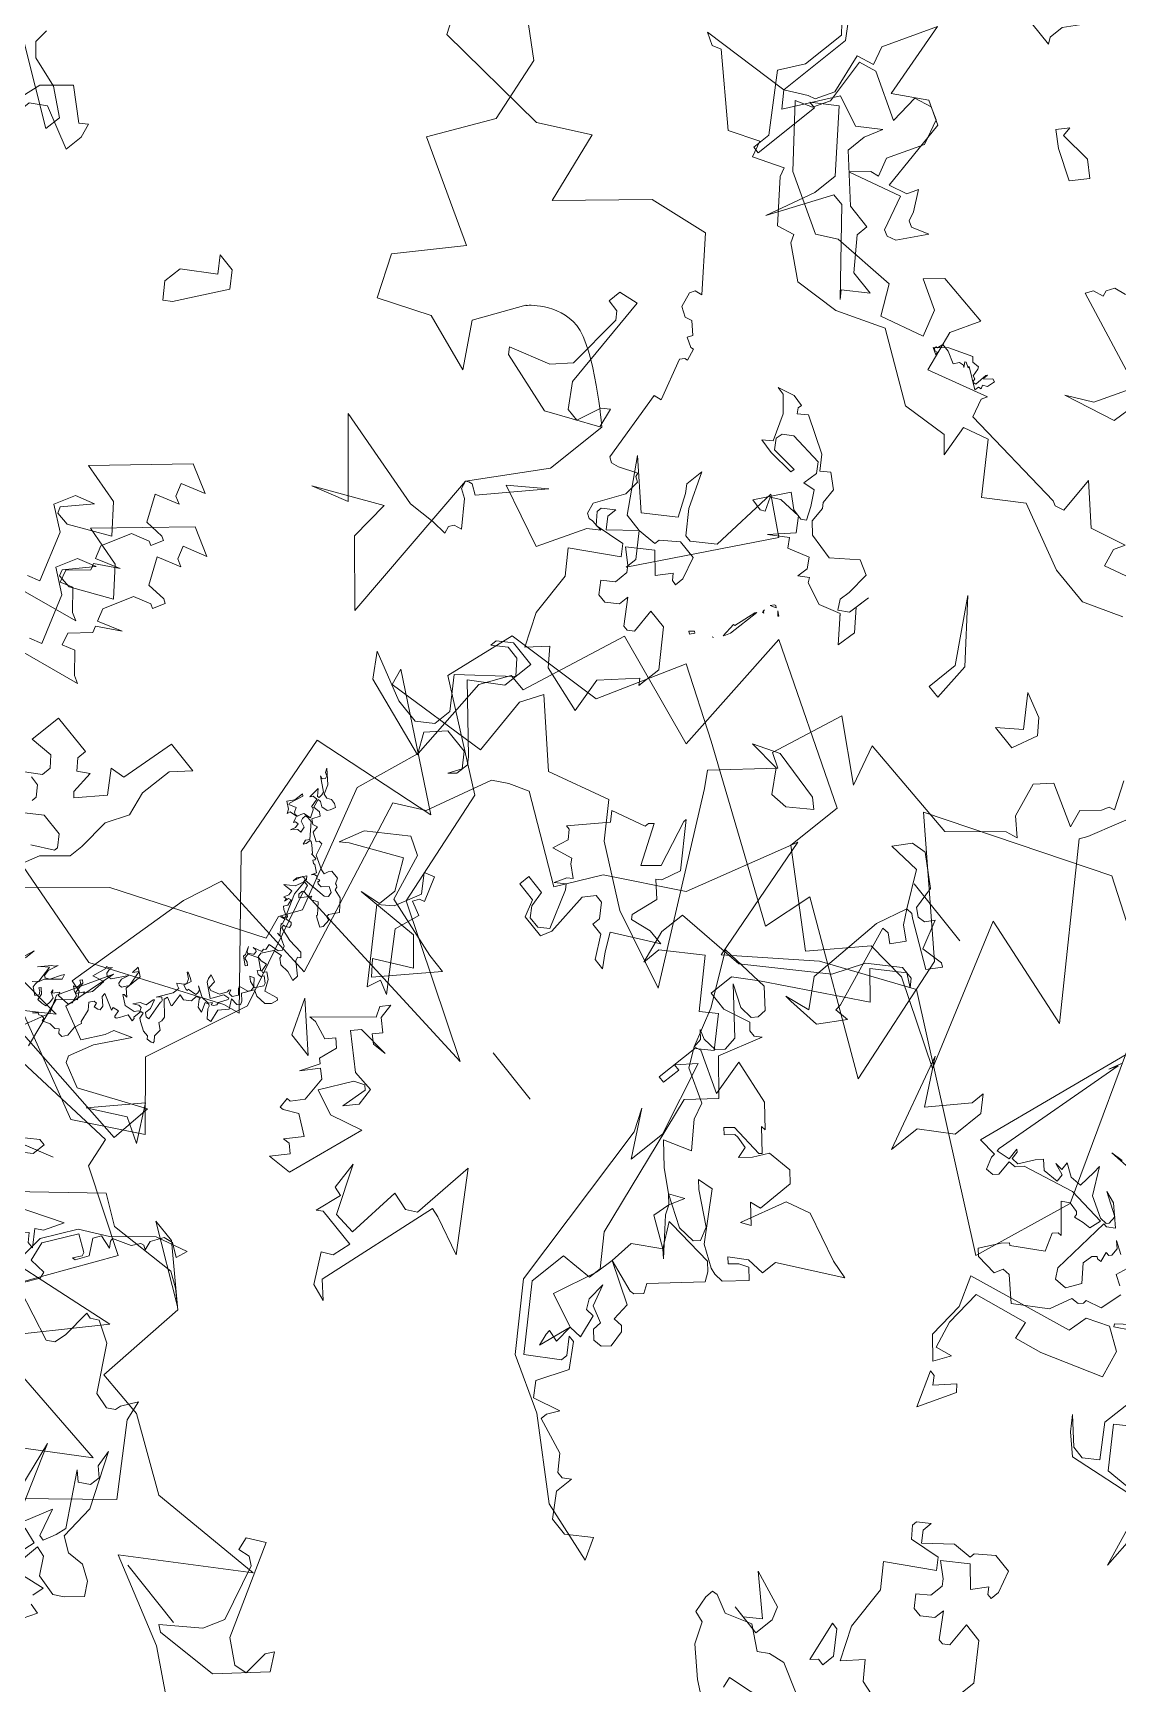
# Model space of a CAD drawing. Header units: metres. Extents: x -71 to 881, y -503 to 661.
# Drawn here: x 152.05 to 155.35, y -225.31 to -220.29 of the extents above; entities that cross this region are included whole.
import ezdxf

# ---------------------------------------------------------------- set-up
doc = ezdxf.new("R2010")
doc.units = ezdxf.units.M
doc.layers.add('ARBRE', color=100, linetype='Continuous', lineweight=13, true_color=0x00ff3f)

# ---------------------------------------------------------------- blocks, each defined once
blk = doc.blocks.new('WMF2', base_point=(0, 0.01))
at = {"color": 251, "lineweight": 0, "true_color": 0x636466}
for points in [[(107.36, -202.17), (106.64, -204.2), (107.63, -204.27)], [(108.14, -204.87), (108.06, -205.98), (111.91, -204.61)], [(112.93, -205.76), (117.77, -214.23), (115.81, -208.91), (110.13, -215.92), (115.04, -221.02), (115.66, -222.79), (116.35, -221.31), (116.39, -220.76), (116.99, -220.25), (118.51, -220.38), (121.42, -223.82), (123.45, -224.55), (124.06, -224.04), (124.6, -224.1), (124.28, -221.43), (124.37, -220.32), (124.97, -219.82), (134.84, -221.76)], [(162.76, -199.86), (152.65, -183.05), (154.26, -173.69), (175.85, -184.22), (183.13, -179.1), (188.97, -172.64), (192.5, -184.13), (195.26, -173.72), (200.97, -168.92), (202.85, -164.87), (210.8, -168.41), (212.43, -167.44), (213.62, -166.42), (215.13, -160.27), (217.5, -158.38), (210.72, -142.97), (221.5, -142.28), (222.26, -138.6), (222.84, -126.51), (221.75, -126.41), (221.24, -125.83), (222.46, -124.38), (220.76, -119.93)], [(216.01, -113.25), (211.75, -115.52), (215.09, -113.71)], [(212.64, -105.02), (197.13, -110.25), (202.88, -101.16), (188.84, -101.73), (195.03, -95.86)], [(62.22, -27.79), (49.27, -24.43), (44.16, -28.75), (49.49, -33.04), (47.38, -42.86), (52.22, -53.02), (31.88, -54.47), (45.91, -59.56), (49.4, -70.11), (59.14, -74.81), (58.34, -81.44), (49.36, -83.76), (46.84, -91.88), (40.14, -89.34), (24.4, -82.93), (24.01, -87.6), (8.81, -80.93), (12.69, -92.64), (23.58, -100.08), (8.83, -109.56), (3.27, -107.44)], [(175.39, -210.16), (176.98, -204.42), (177.29, -203.7), (165.65, -192.21), (176.34, -193.26), (169.52, -180.97), (177.55, -183.87), (181.35, -183.49), (184.59, -178.67), (192.69, -183.49), (192.69, -188.7), (207.51, -193.95), (205.44, -181.84), (216.23, -183.49), (218.11, -173.58), (219.76, -173.52), (220.92, -170.8), (219.49, -162.84), (220.49, -156.77), (215.08, -146.26), (215.94, -144.26), (215.12, -142.21), (227.2, -134.24), (237.13, -121.84), (221.43, -123.58), (227.53, -117.47), (210.08, -120.09), (209.21, -117.47), (201.41, -114.58), (204.04, -108.47), (206.64, -102.36)], [(75.41, -35.48), (59.11, -34.32), (48.77, -41.31), (47.36, -41.88), (58.37, -50.92), (61.87, -62.25), (50.47, -66), (62.16, -71.92), (61.59, -70.48), (52.23, -72.98), (53.36, -78.3), (52.54, -80.39), (46.99, -76.49), (41.75, -79.1), (39.13, -76.49), (33.51, -73.76), (26.05, -72.12), (37.25, -86.3), (38.33, -87.51), (34.61, -92.45), (35.99, -92.94), (34.69, -99.75), (29.28, -96.73), (30.97, -100.19), (21.09, -100.49), (17.67, -104.7), (16.66, -105.12), (18.28, -106.23), (19.48, -109.18), (18.41, -110.67), (14.49, -109.41), (15.1, -110.95), (13.93, -112.47), (13.73, -113.15), (13.23, -113.37), (14.72, -115.61)], [(40.51, -137.9), (50.45, -139.73), (50.16, -140.44), (49.24, -140.81), (49.44, -141.32), (49.15, -142.04), (48.13, -142.44)], [(90.01, -206.45), (97.85, -210.62), (106.23, -212.96), (97.57, -221.28), (108.11, -219.06), (114.95, -222), (119.42, -221.88), (119.84, -230.55), (121.43, -231.58), (122.86, -232.19), (129.04, -230.77), (131.8, -232.03), (142.53, -219.05)], [(57.77, -28.84), (58.63, -30.3), (56.93, -35.37), (57.37, -30.33), (54.22, -29.5), (53.25, -31.47), (53.04, -32.3), (51.55, -33.16), (53.17, -30.11), (53.78, -27.79), (53.47, -27.25), (51.12, -26.63), (45.81, -30.31), (45.66, -26.44), (59.37, -25.77), (58.42, -26.33), (57.77, -28.84), (57.77, -28.84)], [(57.77, -59.77), (57.34, -59.74), (56.99, -59.99), (56.55, -59.99), (56.22, -59.81), (56.35, -59.33), (56.48, -59.08), (57.01, -58.91), (57.45, -59.12), (57.71, -59.07), (57.42, -58.35), (56.8, -58.47), (56.47, -58.28), (56.73, -57.56), (56.31, -57.33), (55.87, -57.53), (55.75, -56.92), (54.93, -56.6), (54.8, -56.85), (54.47, -56.9), (54, -55.88), (52.71, -55.43), (52.29, -55.4), (52.19, -55.8), (52.04, -56.06), (51.25, -56.07), (50.96, -55.61), (50.83, -55.62), (50.67, -55.53), (50.58, -55.28), (49.76, -55.18), (48.77, -54.33), (49.22, -53.47), (49.17, -53.21), (48.84, -53.17), (48.7, -52.42), (48.83, -52.17), (49.57, -52.45), (49.82, -52.58), (49.78, -52.67), (50.67, -53.46), (51.2, -53.08), (51.37, -53.18), (51.41, -53.31), (52.03, -52.33), (52.28, -52.54), (52.29, -52.9), (52.25, -52.99), (52.13, -53.02), (52.29, -53.33), (52.38, -53.6), (52.8, -53.6), (52.54, -52.26), (51.6, -50.66), (51.34, -50.52), (51.27, -50.28), (50.74, -50.44), (50.57, -50.33), (50.48, -50.06), (50.84, -49.82), (50.98, -49.78), (50.89, -49.52), (49.55, -49.37), (48.16, -49.5), (47.78, -49.18), (48, -48.98), (47.85, -48.67), (46.68, -47.94), (46.65, -47.37), (47.56, -47.53), (48.39, -47.43), (48.9, -47.71), (48.98, -47.97), (49.76, -47.72), (50.3, -46.68), (50.19, -46.3), (49.75, -46.27), (49.22, -46.45), (49.02, -45.79), (48.86, -45.72), (48.68, -46.06), (48.07, -45.73), (47.44, -44.86), (46.32, -45.35), (46.14, -45.25), (46.23, -44.64), (46.6, -44.17), (47.56, -44.03), (48.1, -44.22), (48.58, -43.15), (48.01, -42.73), (47.85, -42.43), (48.07, -42.2), (48.76, -42.13), (48.17, -41.4), (48.71, -40.58), (48.32, -39.48), (48.7, -39.37), (49.37, -39.95), (49.47, -40.2), (49.63, -40.29), (49.94, -40.13), (49.49, -39.35), (50.01, -39.4), (50.51, -39.88), (50.54, -40.02), (50.86, -39.85), (50.83, -39.28), (51.31, -38.78), (51.84, -38.83), (51.55, -37.7), (51.59, -37.62), (52.39, -37.81), (52.44, -37.5), (51.18, -36.52), (51.08, -36.13), (51.12, -35.83), (50.51, -35.51), (50.45, -34.8), (50.07, -34.49), (50.03, -34.34), (50.2, -34.23), (50.61, -34.11), (50.82, -34.33), (51.37, -34.3), (52.2, -34.62), (52.47, -34.77), (52.63, -35.28), (52.87, -35.21), (52.86, -34.42), (52.76, -34.37), (52.7, -34.11), (53.34, -34.14), (53.62, -33.41), (53.77, -33.15), (53.9, -33.1), (53.97, -33.15), (54.13, -33.69), (54.66, -33.51), (54.57, -33.25), (56.09, -33.72), (56.03, -33.37), (55.31, -32.87), (55.2, -32.49), (55.39, -32.36), (55.77, -32.24), (55.88, -32.62), (56.15, -32.56), (56.36, -32.12), (55.85, -31.63), (55.46, -30.55), (55.3, -30.46), (55.43, -29.76), (55.24, -28.88), (55.5, -28.39), (55.87, -28.34), (56.16, -28.62), (56.42, -28.33), (56.99, -28.28), (57.65, -27.88), (57.72, -28.12), (58.03, -28.17), (58.25, -27.98), (58.41, -28.05), (58.73, -27.66)], [(63.15, -29.91), (62.91, -31.2), (62.89, -30.2)], [(60.91, -29.37), (60.7, -29.58), (60.56, -29.85), (60.92, -31.25), (60.95, -31.35), (61.49, -30.77), (61.62, -30.52), (60.95, -31.58), (60.73, -31.77), (60.58, -32.05), (60.79, -31.06), (60.63, -30.55), (60.45, -30.45), (60.1, -30.71), (59.75, -31.73), (59.62, -31.98), (59.42, -31.56), (60.41, -30.31), (60.57, -29.63), (60.56, -29.41), (60.48, -29.15), (59.78, -28.78), (59.61, -29.12), (59.81, -29.35), (60.09, -29.48), (59.99, -29.66), (59.52, -29.31), (59.36, -28.78), (58.88, -28.85), (58.48, -28.96), (58.53, -29.53), (58.63, -29.93), (59.11, -30.07), (59.2, -30.34), (58.98, -30.11), (58.66, -30.69), (58.5, -30.4), (57.42, -30.59), (57.23, -30.94), (57.5, -31.63), (57.97, -31.77), (58.34, -31.96), (58.03, -32.11), (58.06, -32.48), (58.09, -32.59), (58.37, -32.72), (58.26, -32.91), (58, -32.77), (57.77, -31.77), (57.68, -31.73), (57.33, -32.4), (57.28, -32.27), (56.9, -32.97), (56.98, -34.3), (57.97, -33.85), (57.74, -35.15), (57.85, -35.31), (57.61, -35.42), (57.47, -35.67), (57.52, -35.37), (57.39, -34.96), (57.14, -34.83), (56.74, -34.96), (56.01, -36.34), (56.16, -35.64), (56.04, -35.25), (55.87, -35.15), (55.61, -35.22), (55.28, -35.83), (55.72, -37.28), (56, -36.77), (56.07, -37.45), (55.3, -37.06), (55.27, -35.48), (54.61, -35.03), (54.96, -35), (55.02, -34.9), (54.16, -34.45), (53.24, -34.74), (53.05, -35.07), (52.92, -35.12), (53.11, -35.44), (53.43, -35.41), (53.84, -35.06), (53.53, -35.66), (53.04, -35.95), (52.98, -36.7), (52.93, -36.78), (52.55, -36.04), (52.54, -35.47), (52.19, -35.28), (51.91, -35.35), (52.44, -37.08), (52.39, -37.16), (52.45, -37.28), (52.71, -37.43), (52.87, -37.29), (53.01, -37.03), (52.38, -38.45), (52.36, -39.1), (52.67, -39.15), (52.85, -39.25), (52.39, -39.66), (52.26, -39.92), (52.49, -40.27), (53.02, -40.55), (52.98, -40.64), (52.41, -40.45), (52.16, -40.32), (52.31, -39.62), (51.9, -39.53), (51.76, -39.57), (51.81, -39.69), (51.02, -39.94), (51.02, -40.16), (51.11, -40.42), (51.46, -40.59), (50.47, -40.19), (49.85, -40.29), (49.72, -40.33), (49.57, -40.61), (49.49, -40.55), (49.46, -40.43), (49.28, -40.54), (49.15, -40.81), (49.22, -41.05), (48.9, -41.88), (48.95, -42.01), (49.46, -41.85), (49.82, -40.94), (49.95, -40.7), (51.24, -41.37), (51.43, -41.67), (51.53, -42.07), (50.86, -41.92), (50.77, -41.24), (50.48, -41.18), (49.74, -41.56), (49.46, -42.27), (49.5, -42.42), (49.41, -42.59), (49.24, -42.27), (48.89, -42.32), (48.63, -42.83), (49.09, -43.19), (49.12, -43.32), (49.21, -43.37), (48.38, -43.7), (48.25, -43.95), (48.36, -44.36), (48.89, -44.41), (49.31, -44.64), (48.96, -44.87), (48.46, -44.41), (48.27, -44.32), (47.88, -45.08), (47.97, -45.33), (48.55, -45.65), (48.68, -45.4), (48.96, -45.31), (49.3, -45.49), (49.06, -45.7), (50.1, -46.26), (50.9, -45.79), (50.93, -45.72), (50.82, -45.31), (50.42, -45.22), (50.17, -45.09), (50.28, -44.9), (51.03, -45.31), (51.03, -45.54), (51.44, -46.19), (51.18, -45.85), (51.02, -45.76), (50.63, -46.1), (50.58, -46.17), (50.67, -46.44), (50.83, -46.52), (51.09, -46.45), (50.35, -46.83), (50.42, -47.09), (50.26, -47.21), (50.42, -47.72), (49.49, -48.01), (49.31, -48.35), (49.49, -48.67), (50.03, -48.84), (50.3, -48.99), (50.77, -48.92), (50.44, -48.95), (51.22, -49.71), (51.11, -49.74), (51.31, -50.19), (51.71, -50.04), (51.65, -50.13), (51.4, -50.23), (51.47, -50.48), (52.03, -50.67), (52.29, -50.82), (52.12, -51.17), (52.29, -51.69), (52.54, -51.59), (52.57, -51.17), (52.63, -51.43), (52.9, -51.36), (52.76, -51.82), (52.87, -52.23), (53.49, -52.1), (53.75, -52.03), (53.04, -52.74), (52.85, -53.52), (52.92, -53.78), (53.01, -53.82), (53.28, -53.74), (53.5, -52.87), (53.5, -53.31), (53.09, -54.09), (52.87, -53.87), (52.85, -53.74), (50.74, -54.16), (50.47, -54.45), (50.6, -54.86), (51.14, -55.04), (51.55, -54.48), (51.91, -54.45), (52.09, -54.54), (52.03, -54.61), (52.09, -54.76), (52.39, -54.6), (52.42, -54.73), (52.51, -54.77), (52.77, -54.69), (52.92, -54.44), (52.77, -54.92), (53.44, -55.27), (53.59, -55.23), (53.84, -55.36), (53.75, -55.52), (53.79, -55.66), (54.35, -55.63), (54.31, -55.72), (54.95, -56.16), (55.21, -56.29), (55.34, -56.28), (55.36, -55.82), (55.49, -55.58), (55.61, -55.96), (55.42, -56.31), (56.6, -57.37), (57.04, -57.37), (57.3, -57.31), (57.27, -56.95), (57.18, -56.7), (56.58, -56.58), (56.42, -56.07), (56.77, -56.03), (57.04, -55.74), (57.17, -55.49), (57.04, -55.96), (57.15, -56.34), (57.42, -56.28), (57.5, -56.1), (57.66, -56.41), (57.75, -56.66), (58.41, -56.45), (58.45, -56.16), (58.7, -56.5), (59.31, -56.82), (58.99, -57.43), (58.98, -58.29), (58.79, -58.19), (59.04, -56.9), (58.99, -56.77), (58.39, -57.11), (58.15, -56.74), (57.97, -56.66), (57.71, -56.74), (57.66, -57.05), (57.53, -57.31), (56.88, -57.52), (57.28, -58.16), (57.46, -58.26), (57.59, -58.22), (57.82, -59.01), (58.22, -58.91), (58.37, -58.64), (58.47, -59.68), (57.96, -59.2), (57.81, -59.24), (57.85, -59.58), (57.93, -59.84), (59.21, -60.53), (58.92, -60.47), (58.77, -60.73), (58.88, -60.98), (59.17, -61.05), (59.42, -61.39), (58.22, -60.54), (57.77, -59.77), (57.77, -59.77)], [(70.38, -36.78), (68.72, -38.1), (68.72, -38.45), (69.59, -39.32), (71.7, -39.32), (72.94, -38.1)], [(73.38, -39.32), (73.38, -39.76), (74.16, -40.55), (75.04, -40.55)], [(75.92, -40.2), (74.6, -41.44), (74.6, -42.32), (75.48, -43.11), (77.6, -42.67), (77.6, -45.66), (73.81, -45.66), (73.81, -44.79), (72.94, -44), (72.05, -44.79), (71.7, -42.67), (71.26, -42.32), (69.59, -44.79), (71.26, -46.54), (69.94, -46.89), (69.59, -52), (66.59, -52), (67.83, -50.32), (67.83, -47.34), (67.04, -45.22), (67.83, -43.11), (67.48, -40.2), (67.48, -38.89), (69.16, -36.78), (69.94, -33.86)], [(82.59, -63.67), (82.02, -62.61), (81.29, -62.4), (83.29, -61.31), (81.8, -59.17), (80.03, -59.45), (79.63, -59.31), (79.98, -58.16), (80.39, -58.29), (81.86, -57.49), (82.69, -54.71), (82.12, -53.66), (80.09, -54.82), (81.89, -53.24), (81.61, -52.7), (82.93, -50.96), (82.44, -49.93), (81.38, -50.49), (79.67, -49.09), (78.94, -48.87), (85.72, -46.19)], [(84.71, -48.03), (83.64, -48.6), (85.9, -52.66), (88.14, -53.77), (87.55, -55.72), (85.96, -56.58), (87.61, -54.06), (87.34, -53.53), (86.07, -53.59), (82.77, -55.98), (85.1, -58.01), (88.93, -58.28), (83.26, -65.56), (80.58, -64.76), (82.59, -63.67), (82.59, -63.67)], [(87.01, -67), (86.45, -65.93), (85.72, -65.71), (87.73, -64.61), (86.24, -62.48), (84.47, -62.76), (84.07, -62.63), (84.4, -61.49), (84.81, -61.62), (86.3, -60.82), (87.13, -58.03), (86.56, -56.98), (84.52, -58.13), (86.33, -56.54), (86.04, -56.01), (87.37, -54.28), (86.87, -53.24), (85.82, -53.82), (84.11, -52.42), (83.35, -52.19), (90.12, -49.5)], [(89.13, -51.34), (88.07, -51.91), (90.31, -55.97), (92.58, -57.08), (91.99, -59.05), (90.39, -59.91), (92.05, -57.37), (91.75, -56.85), (90.49, -56.9), (87.19, -59.31), (89.51, -61.33), (93.35, -61.59), (87.7, -68.89), (85.01, -68.09), (87.01, -67), (87.01, -67)], [(40.86, -56.38), (43.16, -58.19), (49.01, -56.98), (47.19, -57.59), (47.19, -59.3), (49.01, -61.74), (53.04, -58.82), (53.65, -58.19), (53.04, -60.53), (50.1, -63.43), (48.41, -62.83), (46.7, -58.82), (40.86, -58.19), (39.03, -58.19), (42.55, -52.98), (43.78, -54.06), (40.86, -56.38), (40.86, -56.38)], [(64.7, -71.27), (60.09, -70.06), (57.77, -70.06), (56.55, -71.27), (56.55, -72.98), (58.86, -75.3), (55.34, -79.44), (56.55, -80.53), (57.77, -80.53), (58.86, -79.44), (58.86, -80.05), (57.77, -81.14), (55.34, -81.14), (55.34, -78.22), (57.77, -75.92), (52.42, -71.77), (51.91, -71.27), (51.91, -70.06), (52.42, -69.46), (51.91, -70.67), (53.02, -71.77), (55.34, -71.77), (56.55, -70.06), (55.34, -68.37), (63.01, -69.46), (64.7, -71.27), (64.7, -71.27)], [(68.73, -71.99), (73.89, -76.06), (74.34, -79.76), (79.68, -75.87), (76.6, -77.49), (82.66, -82.33), (73, -81.67), (70.51, -82.25), (69.1, -82.43), (69.35, -83.04), (69.14, -83.51), (68.47, -83.79), (70.41, -85.67), (71.27, -86.04), (71.55, -86.71), (71.33, -86.9), (71, -87.03), (70.05, -86.62), (66.45, -92.02), (69.04, -89.28), (63.17, -87.99), (61.62, -92.45), (60.75, -93.34), (61.84, -93.29), (62.18, -93.16), (62.64, -93.37), (63.02, -94.3), (61.86, -97.06), (62.03, -98.49), (62.51, -98.7), (62.64, -99.03), (64.13, -98.04), (64.8, -97.78), (65.29, -97.98), (67.08, -104.41), (66.4, -104.68), (68.19, -108.14), (67.94, -108.55), (67.68, -108.66), (68.1, -109.68), (68.37, -109.56), (69.29, -109.9), (69.08, -110.38), (70.18, -111.12), (70.78, -110.87), (71.7, -111.21), (72.22, -112.5), (72.02, -112.99), (71.4, -113.23), (75.46, -116.88), (80.69, -115.04), (86.12, -108.09), (88.43, -114.47), (92.34, -111.31), (103.35, -109.97), (106.1, -114.07)], [(106.84, -120.37), (96.77, -114.54), (94.84, -108.74), (97.41, -102.93), (91.6, -101), (87.74, -99.72), (91.28, -94.1), (89.03, -90.71), (84.85, -93.45), (79.38, -92.64), (82.27, -96.02), (80.34, -100.54), (80.31, -100.55), (80.25, -100.64), (80.17, -100.76), (80.05, -100.9), (79.89, -101.09), (79.68, -101.28), (79.47, -101.5), (79.2, -101.73), (78.93, -101.95), (78.6, -102.17), (78.25, -102.36), (77.89, -102.55), (77.49, -102.7), (77.07, -102.81), (76.62, -102.9), (76.15, -102.93), (75.62, -102.89), (75.04, -102.76), (74.41, -102.57), (73.74, -102.32), (73.05, -102.03), (72.35, -101.7), (71.67, -101.35), (70.98, -101), (70.34, -100.64), (69.73, -100.29), (69.19, -99.97), (68.7, -99.67), (68.31, -99.43), (68.02, -99.24), (67.83, -99.11), (67.77, -99.08), (67.77, -93.28), (71.55, -86.71), (68.73, -71.99), (68.73, -71.99)], [(122.21, -79.14), (120.38, -81.45), (117.46, -79.74), (116.86, -80.36), (116.37, -79.14), (116.37, -77.44), (120.38, -78.53), (121.59, -77.44), (121.59, -75.13), (122.69, -75.13), (122.21, -79.14), (122.21, -79.14)], [(97.72, -81.01), (100.04, -76.4), (100.64, -75.79), (101.87, -77), (101.87, -78.71), (99.41, -81.01), (100.64, -82.24), (98.93, -82.24), (97.72, -81.01), (97.72, -81.01)], [(110.5, -210.3), (109.11, -209.66), (107.56, -210.01), (106.1, -209.43), (105.21, -208.37), (106.3, -206.96), (107.08, -206.3), (109.11, -206.4), (110.23, -207.75), (111.21, -207.86), (111.17, -205.1)], [(131.32, -136.44), (136.79, -138.11), (138.2, -137.61), (139, -136.87), (141.22, -138.01), (143.41, -136.76), (145.13, -137.25), (145.63, -137.09), (145.6, -136.33), (145.13, -134.84), (144.07, -134.71), (142.97, -132.98), (140.36, -131.23), (139.36, -130.72)], [(125.91, -80.36), (118.92, -77.16), (118.88, -78.69), (121.4, -80.01), (124.34, -80.36), (125.43, -81.26), (125.58, -82.58)], [(138.4, -132.6), (138.75, -133.52), (132.62, -135.52)], [(111.97, -204.91), (111.68, -207.85), (113.17, -208.02)], [(114, -207.32), (112.98, -210.96), (111.87, -208.65), (111.36, -208.61), (111.05, -209.82), (110.92, -210.8), (114.34, -214.81), (113.44, -214.21), (112.61, -214.93), (112.58, -215.91), (113.47, -216.49), (113.87, -217.98), (110.96, -213.56), (110.5, -210.3), (110.5, -210.3)], [(18.5, -90.74), (17.84, -93.61), (20.02, -96.45), (22.98, -96.02), (22.05, -97.63), (20.72, -98), (17.93, -96.37), (17.41, -94.37), (16.65, -93.94), (15.97, -94.11), (15.49, -94.96), (14.21, -92.52), (12.21, -93.06), (11.86, -92.86), (12.6, -91.6), (16.89, -93.51), (17.23, -93.72), (17.84, -93.61), (16.91, -92.52), (15.64, -91.79), (16.37, -90.52), (17.22, -91.02), (17.83, -90.91), (14.87, -83.79), (14.78, -83.17), (13.49, -83.45), (14.87, -81.07), (17.86, -80.56), (18.47, -80.47), (16.28, -81.33), (18.28, -83.52), (18.5, -90.74), (18.5, -90.74)], [(55.55, -83.45), (56.85, -81.67), (58.61, -84.37), (59.53, -88.36), (61.31, -90.12), (57.78, -93.28), (58.61, -94.11), (61.31, -93.28), (62.23, -94.11), (62.23, -94.58), (61.31, -95.5), (61.31, -94.58), (60.48, -93.73), (58.61, -95.97), (56.85, -96.33), (56.85, -96.8), (55.55, -98.2), (53.79, -98.2), (52.87, -96.33), (52.87, -95.5), (53.33, -95.5), (53.79, -95.97), (54.63, -94.58), (56.39, -95.97), (58.23, -94.11), (56.85, -93.28), (56.39, -92.81), (56.39, -91.51), (57.31, -90.59), (56.39, -89.66), (55.55, -89.66), (54.63, -90.59), (54.63, -91.51), (52.87, -89.66), (52.41, -89.66), (51.93, -90.12), (52.41, -92.34), (50.63, -92.34), (47.94, -89.66), (47.94, -87.42), (48.41, -87.89), (50.63, -84.84), (49.71, -81.67), (54.16, -82.15), (55.55, -83.45), (55.55, -83.45)], [(30.71, -93.26), (29.79, -92.67), (31.51, -90.88), (33.12, -90.61), (34.74, -92.37), (37.69, -92.07), (35.5, -93.43), (30.71, -93.26), (30.71, -93.26)], [(58.61, -95.97), (60.32, -95.97), (63.86, -99.98), (59.71, -97.06), (57.39, -99.38), (58.61, -101.21), (59.21, -101.81), (59.21, -103.52), (57.39, -100.59), (55.69, -98.89), (55.08, -98.89), (53.39, -100.59), (53.87, -107.05), (50.45, -105.22), (56.79, -93.05), (56.79, -94.14), (58.61, -95.97), (58.61, -95.97)], [(48.48, -94.16), (48.71, -93.73), (48.96, -93.86), (48.64, -94.24), (48.48, -94.16), (48.48, -94.16)], [(12.72, -95.5), (19.16, -95.5), (12.72, -95.5), (12.72, -95.5)], [(46.51, -96.62), (46.65, -96.16), (46.74, -95.97), (46.95, -97.29), (46.8, -97.34), (46.58, -99.41), (46.49, -99.57), (46.51, -96.62), (46.51, -96.62)], [(47.28, -95.16), (47.15, -95.21), (47.28, -95.16), (47.28, -95.16)], [(78.38, -97.12), (74.97, -98.96), (73.76, -100.65), (74.37, -105.9), (74.97, -106.51), (76.08, -106.51), (76.08, -107.72), (74.37, -108.33), (72.54, -99.56), (70.84, -97.73), (69.62, -97.73), (69.14, -100.05), (68.53, -100.65), (67.9, -98.96), (72.05, -96.02), (77.9, -96.64), (78.38, -97.12), (78.38, -97.12)], [(173.74, -97.12), (171.08, -99.94), (170.47, -101.94), (172.73, -106.71), (173.49, -107.11), (174.53, -106.76), (174.92, -107.91), (173.5, -109.02), (168.96, -101.3), (166.77, -100.11), (165.62, -100.49), (165.9, -102.84), (165.52, -103.6), (164.39, -102.19), (167.39, -98.11), (173.12, -96.81), (173.74, -97.12), (173.74, -97.12)], [(173.09, -98.24), (179.55, -98.24), (173.09, -98.24), (173.09, -98.24)], [(46.06, -100), (46.17, -99.95), (46.26, -100.23), (46.22, -100.08), (46.06, -100), (46.06, -100)], [(45.08, -100.81), (45.46, -101.12), (45.03, -100.9), (45.08, -100.81), (45.08, -100.81)], [(45.94, -101.27), (45.76, -101.16), (46.23, -100.87), (46.06, -101.21), (45.94, -101.27), (45.94, -101.27)], [(41.84, -105.25), (43.62, -104.29), (45.73, -104.74), (46.01, -105.12), (46.77, -104.41), (46.73, -105.44), (47.43, -106.2), (49.22, -105.25), (49.85, -105.94), (51.28, -104.6), (49.82, -106.67), (50.87, -107.74), (52.95, -107.44), (53.69, -106.82), (53.01, -105.71), (53.39, -105.43), (54.48, -105.47), (52.9, -108.54), (51.53, -107.75), (50.51, -107.72), (50.13, -108.07), (50.82, -109.11), (51.79, -110.25), (52.85, -109.93), (52.79, -111.31), (53.49, -112.07), (56.63, -111.82), (57.39, -111.12), (57.42, -110.48), (56.72, -109.72), (54.29, -109.98), (54.31, -109.62), (56.73, -109.36), (58.12, -109.4), (57.43, -110.12), (58.73, -112.28), (60.09, -113.37), (60.82, -113.4), (59.39, -114.07), (58.29, -114.03), (58.31, -113.66), (57.96, -113.28), (57.27, -113.98), (53.82, -112.76), (52.77, -111.68), (52.09, -112.38), (50.71, -111.59), (50.41, -110.19), (50.06, -109.81), (49.75, -108.42), (48.76, -107.65), (46.27, -107.55), (44.45, -109.59), (43.06, -109.17), (42.78, -107.03), (42.83, -106.03), (42.2, -105.27), (41.44, -105.97), (41.35, -108.07), (41.41, -106.7), (39.72, -105.17), (39.79, -103.4), (41.84, -105.25), (41.84, -105.25)], [(41.84, -105.25), (41.63, -105.03), (41.84, -105.25), (41.84, -105.25)], [(31.94, -110.31), (36.07, -115.05), (31.32, -110.9), (30.71, -107.38), (31.94, -107.38), (31.94, -110.31), (31.94, -110.31)], [(216.62, -108.51), (216.01, -113.25), (213.7, -115.58), (213.1, -115.58), (213.1, -114.35), (214.19, -113.25), (213.1, -112.03), (215.41, -108.51), (215.41, -107.9), (214.8, -107.41), (206.64, -112.66), (207.25, -110.82), (207.86, -110.33), (206.64, -109.11), (207.25, -109.11), (207.86, -109.72), (210.77, -106.2), (214.19, -106.2), (216.62, -108.51), (216.62, -108.51)], [(23.77, -111.52), (26.08, -113.84), (23.77, -113.24), (22.56, -112.13), (23.16, -109.69), (25.47, -109.69), (23.77, -111.52), (23.77, -111.52)], [(194.63, -115.87), (201.7, -119.08), (199.51, -119.1), (194.63, -115.87), (194.63, -115.87)], [(88.02, -127.64), (89.18, -128.05), (81.01, -130.16), (79.28, -131.51), (78.66, -131.81), (78.08, -133.54), (79.32, -137.06), (77.83, -137.7), (78.59, -139.25), (76.91, -144.21), (74.85, -137.35), (72.31, -139.57), (70.12, -138.82), (68.65, -132.15), (67.1, -132.91), (66.75, -133.95), (65.48, -132.37), (65.1, -131.6), (64.53, -131.41), (63.1, -132.21), (64.5, -129.59), (65.26, -129.22), (65.84, -129.4), (67.29, -132.34), (71.77, -130.12), (70.62, -131.65), (69.87, -131.93), (70.65, -133.46), (69.51, -136.82), (70.57, -138.98), (71.73, -139.36), (73.23, -138.72), (72.87, -136.03), (77.25, -137.51), (78.75, -136.87), (77.7, -132.76), (78.24, -131.16), (79.66, -130.35), (74.87, -126.28), (69.33, -124.41), (67.74, -125.68), (61.86, -126.76), (60.09, -124.38), (56.38, -126.21), (57.56, -128.41), (60.34, -129.35), (59.17, -130.88), (54.25, -131.01), (55.18, -128.25), (53.81, -124.69), (48.67, -127.32), (48.87, -126.75), (48.11, -125.21), (37.91, -126.12), (37.44, -125.97), (36.67, -126.35), (37.35, -129.67), (33.92, -127.23), (30.88, -128.65), (31.23, -127.59), (30.59, -126.09), (23.17, -129.77)], [(26.08, -124.57), (29.34, -122.59), (32.94, -122.53), (39.22, -124.13), (42.07, -121.37), (45.72, -125.04), (47.88, -123.97), (47.05, -121.13), (48.46, -122.25), (52.55, -121.18), (59.04, -124.03), (62.95, -121.62), (67.02, -120.56), (70.08, -122.22), (70.5, -122.88), (71.99, -122.24), (75.25, -125.13), (75.62, -125.9), (78.11, -124.29), (78.79, -125.68), (81.26, -124.08), (87.26, -128.05), (88.02, -127.64), (88.02, -127.64)], [(208.1, -122), (210.46, -122.83), (213.34, -120.5), (210.43, -124.86), (208.1, -122), (208.1, -122)], [(81.01, -137.11), (81.01, -130.16), (79.79, -128.95), (77.48, -133.7), (74.56, -133.08), (72.85, -134.78), (73.33, -133.08), (73.33, -131.26), (69.33, -128.34), (67, -128.34), (67, -127.23), (64.57, -124.92), (62.26, -124.92), (64.09, -123.1), (63.48, -122.5), (69.93, -127.84), (71.03, -127.84), (73.33, -122), (72.24, -126.63), (72.24, -128.95), (76.88, -133.08), (78.71, -131.26), (78.09, -131.26), (78.09, -124.92), (78.71, -124.92), (78.71, -126.63), (82.71, -130.78), (81.61, -133.08), (81.61, -137.11), (85.03, -140.02)], [(83.32, -139.54), (81.01, -137.11), (81.01, -137.11)], [(54.16, -127.33), (52.25, -128.51), (51.85, -128.21), (51.22, -128.34), (51.11, -128.15), (50.9, -127.48), (50.6, -127.43), (50.52, -127.17), (50.44, -127.11), (50.17, -127.21), (50.23, -128.35), (50.16, -128.51), (50.16, -128.08), (50.07, -128.03), (49.62, -128.66), (49.33, -128.62), (49.38, -127.89), (49.74, -127.62), (49.57, -127.32), (49.82, -127.23), (49.84, -126.81), (51.76, -127.71), (51.74, -127.58), (52.22, -127.74), (52.33, -127.68), (51.98, -127.29), (52.17, -127.38), (52.57, -127.26), (52.83, -126.75), (53.96, -127.11), (54.74, -127.1), (54.8, -126.57), (54.93, -126.53), (54.96, -126.46), (54.93, -126.32), (54.74, -126.22), (54.51, -126.31), (54.41, -126.05), (55.06, -126.28), (54.16, -127.33), (54.16, -127.33)], [(190.5, -128.76), (189.64, -129.45), (189.46, -131.17), (193.19, -131.13), (193.65, -130.73), (193.32, -133.22), (194.17, -133.3), (194.78, -135.8), (192.24, -131.89), (190.15, -132.02), (190.49, -137.07), (188.78, -136.9), (187.93, -137.58), (188.18, -143.5), (182.86, -137.92), (186.5, -138.74), (187.36, -138.82), (188.57, -127.35), (187.03, -126.24), (188.66, -126.48), (190.5, -128.76), (190.5, -128.76)], [(167.53, -134.78), (172.77, -136.49), (177.52, -141.23), (181.55, -156.93), (182.76, -158.76), (179.84, -155.24), (179.84, -158.76), (182.76, -165.09), (183.97, -163.4), (183.36, -163.4), (183.36, -161.69), (183.97, -161.69), (183.97, -165.71), (182.76, -166.93), (185.07, -169.24), (186.28, -168.03), (189.83, -171.55), (192.73, -168.64), (192.73, -166.93), (193.83, -169.85), (193.83, -172.16), (187.38, -173.37), (181.55, -179.23), (180.45, -182.15), (178.13, -184.47), (176.91, -184.47), (176.31, -183.86), (177.52, -184.47), (179.84, -182.15), (177.52, -180.32), (185.07, -173.85), (186.89, -172.16), (186.89, -169.85), (185.07, -169.85), (182.76, -170.95), (182.15, -170.45), (181.55, -170.45), (181.05, -170.95), (182.15, -166.93), (179.21, -164.61), (181.05, -162.17), (176.31, -149.38), (174, -147.07), (174, -145.86), (176.91, -145.25), (176.91, -141.71), (172.29, -137.1), (169.85, -139.41), (169.85, -140.01), (171.07, -141.23), (170.45, -141.23), (168.76, -139.41), (169.85, -136.49), (168.76, -135.38), (166.44, -136.49), (166.93, -135.38), (166.93, -134.78), (163.52, -134.17), (162.29, -132.95), (161.69, -132.95), (161.08, -133.55), (161.08, -131.86), (159.38, -130.03), (157.67, -130.03), (155.85, -131.86), (154.74, -130.03), (160.6, -130.65), (167.53, -134.78), (167.53, -134.78)], [(198.96, -132.02), (199.76, -132.54), (200.36, -132.4), (199.38, -133.95), (201.26, -134.85), (202.39, -133.98), (202.72, -133.9), (202.93, -134.84), (202.59, -134.91), (201.88, -136.06), (202.37, -138.31), (203.19, -138.84), (204.17, -137.22), (203.51, -139.04), (203.93, -139.29), (203.69, -141.03), (204.43, -141.55), (204.96, -140.74), (206.69, -141.04), (207.29, -140.91), (203.63, -145.45), (204.17, -146.3), (203.66, -147.12), (203.34, -145.79), (202.2, -145.06), (202.72, -144.26), (201.92, -143.8), (200.66, -144.08), (203.6, -143.77), (204.12, -142.96), (200.96, -141), (198.96, -141.1), (198.59, -139.51), (199.36, -138.28), (199.2, -140.69), (199.61, -140.96), (200.47, -140.41), (201.83, -137.47), (199.42, -136.95), (196.65, -138.27), (197.74, -130.97), (199.93, -130.47), (198.96, -132.02), (198.96, -132.02)], [(39.98, -137.11), (40.07, -134.73), (44.54, -132.73), (42.46, -134.33), (40.08, -141.29)], [(140.36, -139.63), (140.36, -137.8), (143.28, -137.8), (142.18, -137.8), (140.97, -139.01), (144.49, -141.33), (140.97, -140.72), (140.36, -139.63), (140.36, -139.63)], [(172.09, -138.69), (172.45, -139.76), (172.53, -140.18), (171.42, -140.08), (171.62, -141.79), (170.39, -141.96), (171.14, -144.02), (171.94, -143.9), (172.54, -144.66), (172.74, -146.37), (171.85, -144.55), (170.26, -144.14), (170.19, -143.29), (169.43, -142.72), (168.61, -142.9), (168.09, -143.61), (168.48, -145.07), (168.92, -145.41), (169.79, -145.28), (170.04, -146.94), (173.91, -148.36), (170.8, -147.91), (170.41, -148.01), (169.9, -148.71), (170.41, -149.48), (167.33, -153.6), (167.88, -154.33), (168.63, -154.89), (173.09, -154.46), (173.45, -154.42), (171.93, -152.49), (171.21, -151.97), (174.13, -154.55), (174.64, -155.32), (175.4, -155.88), (172.47, -154.78), (170.8, -155.02), (170.42, -155.53), (171.04, -156.68), (174.04, -158.22), (174.74, -158.74), (173.33, -159.18), (169.98, -155.59), (167.94, -154.77), (167.31, -154.68), (166.44, -154.8), (165.01, -156.7), (165.95, -157.41), (166.73, -156.9), (167.3, -156.16), (167.79, -156.52), (166.47, -157.79), (164.8, -158.03), (164.79, -159.51), (159.94, -163.43), (161.71, -163.57), (166.28, -164.6), (168.39, -163.57), (169.49, -159.28), (168.67, -159.85), (170.32, -161.09), (169.36, -161.46), (169.4, -164.84), (170.39, -165.59), (172.66, -165.09), (173.31, -163.69), (174.06, -162.7), (174.38, -163.72), (175.5, -163.78), (175.85, -163.73), (176.42, -162.98), (176.92, -163.36), (176.35, -164.1), (173.23, -164.33), (173.04, -164.58), (174.93, -166.01), (174.5, -166.07), (176.45, -167.55), (180.59, -167.98), (179.68, -164.7), (183.52, -166.03), (184.12, -165.76), (184.28, -166.58), (184.98, -167.12), (184.09, -166.85), (182.78, -167.03), (182.25, -167.74), (182.48, -169.01), (186.32, -171.88), (184.25, -171.11), (183.02, -171.28), (182.66, -171.8), (182.73, -172.63), (184.43, -173.9), (189.08, -173.24), (185.87, -169.02), (184.12, -165.76), (182.95, -164.22), (179.83, -163.17), (179.13, -161.78), (177.11, -159.84), (179.39, -158.51), (177.45, -157.05), (175.4, -155.88), (174.19, -156.77), (174.64, -155.32), (174.73, -153.72), (171.93, -152.49), (174.04, -150.58), (173.91, -148.36), (173.97, -146.62), (174.86, -142.5), (171.62, -141.79), (172.09, -138.69), (172.09, -138.69)], [(208.87, -141.57), (204.74, -138.66), (207.06, -138.66), (208.87, -141.57), (208.87, -141.57)], [(134.49, -141.88), (134.49, -140.66), (135.1, -140.66), (135.58, -140.05), (136.81, -143.6), (136.19, -143.6), (134.49, -141.88), (134.49, -141.88)], [(132.52, -143.85), (133.8, -142.07), (135.57, -144.77), (136.49, -148.75), (138.25, -150.51), (134.73, -153.67), (135.57, -154.51), (138.25, -153.67), (139.17, -154.51), (139.17, -154.97), (138.25, -155.89), (138.25, -154.97), (137.42, -154.14), (135.57, -156.36), (133.8, -156.73), (133.8, -157.19), (132.52, -158.58), (130.73, -158.58), (129.81, -156.73), (129.81, -155.89), (130.27, -155.89), (130.73, -156.36), (131.57, -154.97), (133.35, -156.36), (135.2, -154.51), (133.8, -153.67), (133.35, -153.21), (133.35, -151.92), (134.27, -150.97), (133.35, -150.05), (132.52, -150.05), (131.57, -150.97), (131.57, -151.92), (129.81, -150.05), (129.35, -150.05), (128.88, -150.51), (129.35, -152.75), (127.59, -152.75), (124.91, -150.05), (124.91, -147.83)], [(126.66, -142.07), (131.11, -142.53), (132.52, -143.85), (132.52, -143.85)], [(59.05, -144.81), (61.87, -145.83), (63.32, -146.72), (62.67, -147.76), (62.48, -146.91), (59.55, -147.25), (58.09, -146.36), (59.05, -144.81), (59.05, -144.81)], [(208.96, -155.15), (209.4, -154.92), (209.63, -154.33), (208.3, -153.97), (208.67, -151.63), (204.64, -147.41), (205.96, -147.79), (206.24, -146.5), (211.37, -151.69), (210.33, -152.81), (209.63, -155.34), (210.96, -156.71), (210.11, -157.18), (208.96, -155.15), (208.96, -155.15)], [(70.48, -153.72), (70.48, -154.59), (70.98, -155.09), (68.65, -155.09), (70, -152.75), (70, -151.4), (69.61, -150.88), (71.95, -150.88), (70.48, -153.72), (70.48, -153.72)], [(189.52, -151.57), (194.75, -151.57), (189.52, -151.57), (189.52, -151.57)], [(147.09, -161.3), (148.81, -164.22), (148.31, -164.22), (147.7, -163.6), (146.47, -165.31), (145.88, -164.82), (147.09, -161.3), (147.09, -161.3)], [(203.13, -162.67), (204.93, -162.67), (204.93, -163.71), (203.13, -163.71), (202.75, -162.29), (202.01, -161.54), (200.96, -161.54), (200.21, -162.29), (202.01, -165.5), (202.37, -165.88), (203.13, -165.12), (202.75, -166.25), (202.37, -166.64), (203.5, -167.31), (203.82, -167.68), (205.6, -166.93), (205.31, -168.42), (205.98, -169.09), (206.34, -169.09), (204.18, -172.31), (204.93, -173.05), (202.01, -174.48), (202.01, -174.86), (201.7, -175.24), (199.54, -172.01), (198.43, -173.43), (200.21, -177.4), (200.21, -177.69), (197, -174.48), (197.38, -172.69), (197.76, -172.31), (196.33, -171.27), (196.63, -168.73), (196.33, -168.42), (194.53, -169.09), (193.04, -169.09), (196.63, -166.25), (195.57, -164.83), (194.53, -163.71), (195.57, -163.71), (197, -165.5), (198.12, -165.5), (198.12, -166.25), (199.17, -167.31), (199.92, -167.31), (200.59, -166.25), (199.92, -162.29), (200.21, -161.25), (202.37, -161.25), (203.13, -162.67), (203.13, -162.67)], [(135.09, -169.28), (136.91, -170.51), (138.01, -171.61), (135.68, -169.9), (134.47, -169.9), (133.38, -170.99), (135.68, -173.42), (135.68, -177.45), (134.47, -176.35), (131.54, -177.45), (135.09, -173.91), (132.16, -170.99), (126.32, -172.2), (124, -172.2), (125.23, -170.51), (126.32, -169.28), (125.71, -165.75), (128.13, -171.61), (135.09, -169.28), (135.09, -169.28)], [(138.94, -175.74), (144.01, -172.85), (146.39, -171.88), (146.93, -173.42), (151.56, -171.55), (151.13, -168.2), (150.13, -165.91), (148.68, -166.49), (149.35, -164.92), (151.24, -166.38), (151.67, -169.75), (153.13, -172.22), (143.98, -176.02), (143.88, -177.83), (142.05, -179.02), (139.92, -178.12), (138.94, -175.74), (138.94, -175.74)], [(140.6, -180.25), (141.77, -179.29), (141.95, -179.48), (140.94, -180.66)], [(151.86, -189.06), (153.85, -188.7), (152.77, -188.98)], [(159.49, -194.28), (159.79, -193.07), (159.51, -193.9), (160.36, -181.18), (160.3, -180.89), (159.09, -181.29), (159.32, -182.35), (159.11, -182.21), (158.95, -181.51), (158.27, -181.62), (157.59, -183.02), (157.18, -183.64), (156.35, -183.07), (154.92, -183.39), (155.08, -184.08), (156.2, -184.24), (155.47, -184.34), (155.62, -185.07), (154.42, -184.57), (153.35, -184.75), (153.51, -186.38), (153.6, -187.08), (151.95, -185.01), (149.99, -184.32), (149.29, -184.43), (149.15, -184.65), (149.29, -185.38), (151.47, -186.21), (150.33, -186.08), (148.46, -184.81), (149.07, -184.27), (149.41, -184.25), (148.91, -178.66), (148.24, -177.88), (147.12, -178.09), (146.52, -179.46), (147.86, -180.69), (147.82, -181.61), (147.53, -182), (147.35, -181.89), (146.99, -181.96), (147.31, -182.82), (146.97, -182.85), (146.83, -183.07), (146.96, -183.8), (147.57, -184.22), (146.37, -183.73)], [(145.06, -183.4), (145.23, -182.31), (144.26, -181.94)], [(143.6, -181.51), (143.77, -179.46), (145.1, -178.82), (145.07, -178.48), (145.34, -178.09), (146.02, -177.93), (146.55, -175.84), (149.03, -173.49), (151.13, -174.93), (151.83, -174.83), (152.07, -174.01), (154.04, -173.82), (154.65, -174.25), (153.72, -176.12), (153.29, -176.72), (153.08, -176.57), (150.75, -178.69), (151.6, -180.16), (151.31, -180.6), (150.94, -180.67), (153.31, -182.54), (152.7, -183.08), (151.76, -183.04), (151.56, -182.89), (151.5, -182.59), (150.64, -182.91), (149.91, -183.05), (149.78, -184.18), (153.37, -183.87), (157.76, -181.91), (158.22, -181.26), (158.87, -181.13), (158.61, -179.74), (158.9, -179.3), (159.63, -179.15), (160.17, -180.16), (160.23, -180.53), (161.97, -180.37), (159.66, -196.47)], [(167.3, -178.31), (164.99, -181.83), (164.99, -183.07), (163.76, -181.83), (163.76, -178.92), (166.2, -176.6), (166.2, -173.68), (170.22, -181.83), (167.3, -178.31), (167.3, -178.31)], [(128.63, -229.85), (130.85, -228.1), (132.31, -224.99), (131.45, -216.73)], [(130.27, -221.28), (129.57, -222.8), (129.78, -223.38), (131.29, -223.17), (131.93, -224.86), (130.51, -227.9), (128.94, -227.21), (128.82, -226.92), (129.2, -226.13), (128.91, -226.23), (128.41, -227.4), (129.45, -228.63), (129.11, -229.36), (127.81, -229.23), (128.24, -229.68), (128.34, -229.97), (126.82, -230.86), (126.44, -231.65), (126.15, -231.77), (125.75, -231.58), (126.06, -232.39), (125.56, -233.58), (124.75, -233.87), (123.53, -233.31), (123.33, -234.38), (126.03, -233.07), (128.63, -229.85), (128.63, -229.85)]]:
    blk.add_lwpolyline(points, dxfattribs=at)

msp = doc.modelspace()

# ---------------------------------------------------------------- block references
at = {"layer": 'ARBRE', "color": 251, "lineweight": 5, "true_color": 0x636466, "xscale": 0.03451886634015593, "yscale": 0.03451886634015593, "zscale": 0.03451886634015593, "rotation": 128.5771086415459}
for p in [(152.5663, -225.4538), (153.5523, -231.913), (148.8486, -232.3728)]:
    msp.add_blockref('WMF2', p, dxfattribs=at)

doc.saveas('drawing.dxf')
